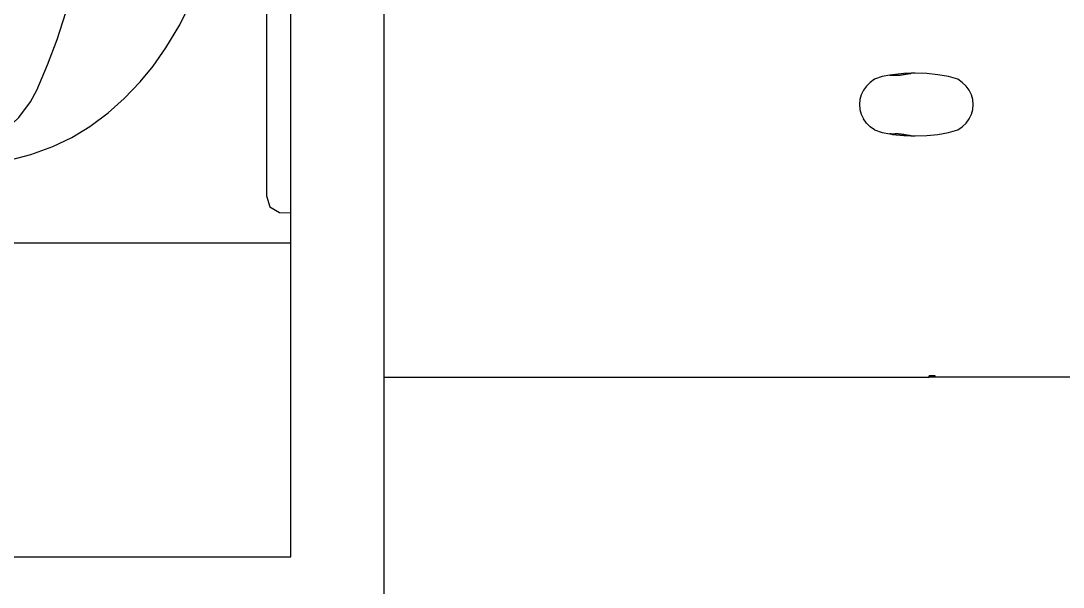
# Model space of a CAD drawing. Header units: metres. Extents: x 428 to 1115, y -4076 to 3914.
# Drawn here: x 1097.286 to 1098.138, y -3845.758 to -3845.296 of the extents above; entities that cross this region are included whole.
import ezdxf

# ---------------------------------------------------------------- set-up
doc = ezdxf.new("R2010")
doc.units = ezdxf.units.M
doc.header["$MEASUREMENT"] = 0
for name, color, linetype in [('cad-block.com', 250, 'Continuous'), ('Edges', 7, 'Continuous'), ('wall', 150, 'Continuous'), ('window', 2, 'Continuous')]:
    doc.layers.add(name, color=color, linetype=linetype)

# ---------------------------------------------------------------- blocks, each defined once
blk = doc.blocks.new('washbasin 69_top_cad-block.com')
at = {"color": 5}
for p, q in [((-300.26, -9.46), (-300.58, 0)), ((300.26, -9.46), (300.58, 0)), ((-295.48, -17.33), (-300.26, -9.46)), ((295.48, -17.33), (300.26, -9.46)), ((-286.54, -20.06), (-295.48, -17.33)), ((0, -20.06), (-286.54, -20.06)), ((0, -20.06), (286.54, -20.06)), ((286.54, -20.06), (295.48, -17.33)), ((-38.65, -57.39), (-56.91, -60.09)), ((-21.21, -55.8), (-38.65, -57.39)), ((0, -55.11), (-21.21, -55.8)), ((21.21, -55.8), (0, -55.11)), ((38.65, -57.39), (21.21, -55.8)), ((56.91, -60.09), (38.65, -57.39)), ((-74.39, -63.68), (-92.8, -68.62)), ((-56.91, -60.09), (-74.39, -63.68)), ((74.39, -63.68), (56.91, -60.09)), ((92.8, -68.62), (74.39, -63.68)), ((-111.77, -75.02), (-129.18, -82.2)), ((-92.8, -68.62), (-111.77, -75.02)), ((111.77, -75.02), (92.8, -68.62)), ((129.18, -82.2), (111.77, -75.02)), ((-129.18, -82.2), (-146.7, -90.86)), ((146.7, -90.86), (129.18, -82.2)), ((-146.7, -90.86), (-165.72, -102.15)), ((165.72, -102.15), (146.7, -90.86)), ((-165.72, -102.15), (-180.59, -112.63)), ((180.59, -112.63), (165.72, -102.15)), ((-12.37, -107.74), (-16.17, -113.42)), ((-6.7, -103.95), (-12.37, -107.74)), ((0, -102.61), (-6.7, -103.95)), ((0, -102.61), (6.7, -103.95)), ((6.7, -103.95), (12.37, -107.74)), ((12.37, -107.74), (16.17, -113.42)), ((-180.59, -112.63), (-193.47, -123.16)), ((-16.17, -113.42), (-17.5, -120.11)), ((16.17, -113.42), (17.5, -120.11)), ((193.47, -123.16), (180.59, -112.63)), ((-193.47, -123.16), (-207.1, -136.18)), ((-17.5, -120.11), (-16.17, -126.81)), ((-16.17, -126.81), (-12.37, -132.49)), ((16.17, -126.81), (12.37, -132.49)), ((17.5, -120.11), (16.17, -126.81)), ((207.1, -136.18), (193.47, -123.16)), ((-207.1, -136.18), (-218.86, -149.44)), ((-12.37, -132.49), (-6.7, -136.28)), ((12.37, -132.49), (6.7, -136.28)), ((218.86, -149.44), (207.1, -136.18)), ((-6.7, -136.28), (0, -137.61)), ((6.7, -136.28), (0, -137.61)), ((-218.86, -149.44), (-229.82, -164.24)), ((229.82, -164.24), (218.86, -149.44)), ((-229.82, -164.24), (-238.8, -179.03)), ((-87.8, -172.19), (-64.02, -168.39)), ((-64.02, -168.39), (-42.75, -166.02)), ((-42.75, -166.02), (-19.45, -164.51)), ((-19.45, -164.51), (0, -164.11)), ((19.45, -164.51), (0, -164.11)), ((42.75, -166.02), (19.45, -164.51)), ((64.02, -168.39), (42.75, -166.02)), ((87.8, -172.19), (64.02, -168.39)), ((238.8, -179.03), (229.82, -164.24)), ((-136.77, -183.96), (-114.26, -177.88)), ((-114.26, -177.88), (-87.8, -172.19)), ((114.26, -177.88), (87.8, -172.19)), ((136.77, -183.96), (114.26, -177.88)), ((-238.8, -179.03), (-246.3, -194.44)), ((-158.88, -191.11), (-136.77, -183.96)), ((-14.35, -186.47), (-26.52, -194.6)), ((0, -183.61), (-14.35, -186.47)), ((0, -183.61), (14.35, -186.47)), ((14.35, -186.47), (26.52, -194.6)), ((158.88, -191.11), (136.77, -183.96)), ((246.3, -194.44), (238.8, -179.03)), ((-246.3, -194.44), (-252.89, -212.5)), ((-179.51, -198.86), (-158.88, -191.11)), ((-26.52, -194.6), (-34.65, -206.76)), ((26.52, -194.6), (34.65, -206.76)), ((179.51, -198.86), (158.88, -191.11)), ((252.89, -212.5), (246.3, -194.44)), ((-200.08, -207.69), (-179.51, -198.86)), ((-8.8, -199.86), (-16.26, -204.85)), ((0, -198.11), (-8.8, -199.86)), ((0, -198.11), (8.8, -199.86)), ((8.8, -199.86), (16.26, -204.85)), ((200.08, -207.69), (179.51, -198.86)), ((-252.89, -212.5), (-257.03, -229.23)), ((-222.52, -222.46), (-209.61, -212.78)), ((-209.61, -212.78), (-200.08, -207.69)), ((-34.65, -206.76), (-37.5, -221.11)), ((-21.25, -212.31), (-23, -221.11)), ((-16.26, -204.85), (-21.25, -212.31)), ((16.26, -204.85), (21.25, -212.31)), ((21.25, -212.31), (23, -221.11)), ((34.65, -206.76), (37.5, -221.11)), ((209.61, -212.78), (200.08, -207.69)), ((222.52, -222.46), (209.61, -212.78)), ((257.03, -229.23), (252.89, -212.5)), ((-37.5, -221.11), (-34.65, -235.46)), ((-23, -221.11), (-21.25, -229.91)), ((23, -221.11), (21.25, -229.91)), ((37.5, -221.11), (34.65, -235.46)), ((-257.03, -229.23), (-259.27, -244.74)), ((-232.05, -232.56), (-222.52, -222.46)), ((-21.25, -229.91), (-16.26, -237.38)), ((21.25, -229.91), (16.26, -237.38)), ((232.05, -232.56), (222.52, -222.46)), ((259.27, -244.74), (257.03, -229.23)), ((-241.23, -246.49), (-232.05, -232.56)), ((-34.65, -235.46), (-26.52, -247.63)), ((-16.26, -237.38), (-8.8, -242.36)), ((16.26, -237.38), (8.8, -242.36)), ((34.65, -235.46), (26.52, -247.63)), ((241.23, -246.49), (232.05, -232.56)), ((-259.27, -244.74), (-260, -260.11)), ((-247.5, -261.55), (-241.23, -246.49)), ((-190.5, -238.96), (-197.85, -252.88)), ((-8.8, -242.36), (0, -244.11)), ((8.8, -242.36), (0, -244.11)), ((190.5, -238.96), (197.85, -252.88)), ((247.5, -261.55), (241.23, -246.49)), ((260, -260.11), (259.27, -244.74)), ((-197.85, -252.88), (-200, -266.61)), ((-26.52, -247.63), (-14.35, -255.76)), ((26.52, -247.63), (14.35, -255.76)), ((197.85, -252.88), (200, -266.61)), ((-260, -260.11), (-259.12, -276.93)), ((-14.35, -255.76), (0, -258.61)), ((14.35, -255.76), (0, -258.61)), ((259.12, -276.93), (260, -260.11)), ((-200, -266.61), (-198.84, -284.73)), ((200, -266.61), (198.84, -284.73)), ((-259.12, -276.93), (-256.32, -294.47)), ((256.32, -294.47), (259.12, -276.93)), ((-198.84, -284.73), (-194.24, -306.77)), ((198.84, -284.73), (194.24, -306.77)), ((-256.32, -294.47), (-252.17, -310.03)), ((252.17, -310.03), (256.32, -294.47)), ((-252.17, -310.03), (-246.88, -324.4)), ((-194.24, -306.77), (-187.57, -325.09)), ((194.24, -306.77), (187.57, -325.09)), ((246.88, -324.4), (252.17, -310.03)), ((-246.88, -324.4), (-240.05, -338.86)), ((-187.57, -325.09), (-177.12, -344.88)), ((187.57, -325.09), (177.12, -344.88)), ((240.05, -338.86), (246.88, -324.4)), ((-240.05, -338.86), (-232.41, -352.01)), ((232.41, -352.01), (240.05, -338.86)), ((-177.12, -344.88), (-166.37, -360.14)), ((177.12, -344.88), (166.37, -360.14)), ((-232.41, -352.01), (-224.58, -363.41)), ((224.58, -363.41), (232.41, -352.01)), ((-224.58, -363.41), (-214.34, -376.15)), ((-166.37, -360.14), (-150.91, -377.19)), ((166.37, -360.14), (150.91, -377.19)), ((214.34, -376.15), (224.58, -363.41)), ((-214.34, -376.15), (-202.87, -388.33)), ((-150.91, -377.19), (-135.08, -390.87)), ((150.91, -377.19), (135.08, -390.87)), ((202.87, -388.33), (214.34, -376.15)), ((-202.87, -388.33), (-188.81, -401.05)), ((-135.08, -390.87), (-117.97, -402.68)), ((135.08, -390.87), (117.97, -402.68)), ((188.81, -401.05), (202.87, -388.33)), ((-188.81, -401.05), (-175.05, -411.69)), ((-117.97, -402.68), (-99.65, -412.71)), ((117.97, -402.68), (99.65, -412.71)), ((175.05, -411.69), (188.81, -401.05)), ((-175.05, -411.69), (-161.68, -420.66)), ((-99.65, -412.71), (-78.86, -421.46)), ((99.65, -412.71), (78.86, -421.46)), ((161.68, -420.66), (175.05, -411.69)), ((-161.68, -420.66), (-148.61, -428.32)), ((-78.86, -421.46), (-58.34, -427.79)), ((78.86, -421.46), (58.34, -427.79)), ((148.61, -428.32), (161.68, -420.66)), ((-148.61, -428.32), (-131.49, -436.96)), ((-58.34, -427.79), (-31.88, -432.96)), ((-31.88, -432.96), (-13.39, -434.74)), ((31.88, -432.96), (13.39, -434.74)), ((58.34, -427.79), (31.88, -432.96)), ((131.49, -436.96), (148.61, -428.32)), ((-131.49, -436.96), (-114.3, -444.24)), ((-13.39, -434.74), (0, -435.11)), ((13.39, -434.74), (0, -435.11)), ((114.3, -444.24), (131.49, -436.96)), ((-114.3, -444.24), (-98.36, -449.88)), ((-98.36, -449.88), (-78.75, -455.48)), ((78.75, -455.48), (98.36, -449.88)), ((98.36, -449.88), (114.3, -444.24)), ((-78.75, -455.48), (-61.38, -459.32)), ((-61.38, -459.32), (-45.52, -461.95)), ((45.52, -461.95), (61.38, -459.32)), ((61.38, -459.32), (78.75, -455.48)), ((-45.52, -461.95), (-24.71, -464.19)), ((-24.71, -464.19), (0, -465.11)), ((0, -465.11), (24.71, -464.19)), ((24.71, -464.19), (45.52, -461.95))]:
    blk.add_line(p, q, dxfattribs=at)
blk.add_lwpolyline([(-325, 0), (-325, -250), (-320.8, -290.06), (-310.11, -324.81), (-295.31, -354.39), (-278.78, -378.5), (-257.74, -402.29), (-233.67, -423.75), (-210.79, -440.29), (-182.01, -457.12), (-148.32, -472.45), (-114.67, -483.92), (-86.21, -491.04), (-48.5, -497.2), (0, -500), (48.5, -497.2), (86.21, -491.04), (114.67, -483.92), (148.32, -472.45), (182.01, -457.12), (210.79, -440.29), (233.67, -423.75), (257.74, -402.29), (278.78, -378.5), (295.31, -354.39), (310.11, -324.81), (320.8, -290.06), (325, -250), (325, 0)], close=True, dxfattribs=at)

msp = doc.modelspace()

# ---------------------------------------------------------------- linework, layer by layer
at = {"layer": 'Edges'}
for p, q in [((1097.58332, -3845.58671), (1097.58332, -3844.44671)), ((1097.99008, -3845.34118), (1097.98388, -3845.34328)), ((1097.99637, -3845.34007), (1097.99008, -3845.34118)), ((1097.99637, -3845.34007), (1097.99664, -3845.34005)), ((1097.99875, -3845.33964), (1097.99664, -3845.34005)), ((1097.99664, -3845.34005), (1097.99729, -3845.34001)), ((1097.99729, -3845.34001), (1097.99796, -3845.33996)), ((1097.99796, -3845.33996), (1097.99867, -3845.3399)), ((1097.99867, -3845.3399), (1097.99873, -3845.33989)), ((1097.99873, -3845.33996), (1097.99868, -3845.33995)), ((1097.99873, -3845.33989), (1097.99935, -3845.33988)), ((1098.00788, -3845.3387), (1097.99875, -3845.33964)), ((1097.99935, -3845.33988), (1097.9994, -3845.33988)), ((1097.9994, -3845.33988), (1098.00014, -3845.33997)), ((1098.00014, -3845.33997), (1098.00091, -3845.34002)), ((1098.00091, -3845.34002), (1098.00169, -3845.34005)), ((1098.00169, -3845.34005), (1098.00248, -3845.34006)), ((1098.00248, -3845.34006), (1098.00329, -3845.34004)), ((1098.00329, -3845.34004), (1098.0041, -3845.33999)), ((1098.0041, -3845.33999), (1098.00492, -3845.33992)), ((1098.00492, -3845.33992), (1098.00574, -3845.33983)), ((1098.00574, -3845.33983), (1098.00656, -3845.33971)), ((1098.00656, -3845.33971), (1098.00738, -3845.33956)), ((1098.00738, -3845.33956), (1098.00779, -3845.33948)), ((1098.00779, -3845.33948), (1098.00819, -3845.33942)), ((1098.01387, -3845.3385), (1098.00788, -3845.3387)), ((1098.00819, -3845.33942), (1098.00899, -3845.33929)), ((1098.00899, -3845.33929), (1098.00979, -3845.33913)), ((1098.00979, -3845.33913), (1098.01057, -3845.33895)), ((1098.01057, -3845.33895), (1098.01068, -3845.33892)), ((1098.01068, -3845.33892), (1098.01134, -3845.33884)), ((1098.01134, -3845.33884), (1098.01208, -3845.33876)), ((1098.01208, -3845.33876), (1098.01281, -3845.33866)), ((1098.01281, -3845.33866), (1098.01351, -3845.33856)), ((1098.01351, -3845.33856), (1098.01387, -3845.3385)), ((1098.01724, -3845.33839), (1098.01387, -3845.3385)), ((1098.02659, -3845.3387), (1098.01724, -3845.33839)), ((1098.03572, -3845.33964), (1098.02659, -3845.3387)), ((1098.04439, -3845.34118), (1098.03572, -3845.33964)), ((1098.05206, -3845.34328), (1098.04439, -3845.34118)), ((1097.97736, -3845.34896), (1097.97494, -3845.35239)), ((1097.98036, -3845.3459), (1097.97736, -3845.34896)), ((1097.98388, -3845.34328), (1097.98036, -3845.3459)), ((1098.0557, -3845.3459), (1098.05206, -3845.34328)), ((1098.05881, -3845.34896), (1098.0557, -3845.3459)), ((1098.06131, -3845.35239), (1098.05881, -3845.34896)), ((1097.97317, -3845.35611), (1097.97209, -3845.36002)), ((1097.97494, -3845.35239), (1097.97317, -3845.35611)), ((1098.06314, -3845.35611), (1098.06131, -3845.35239)), ((1098.06426, -3845.36002), (1098.06314, -3845.35611)), ((1097.97209, -3845.36002), (1097.97173, -3845.36403)), ((1097.97173, -3845.36403), (1097.97209, -3845.36804)), ((1098.06464, -3845.36403), (1098.06426, -3845.36002)), ((1098.06426, -3845.36804), (1098.06464, -3845.36403)), ((1097.97209, -3845.36804), (1097.97317, -3845.37196)), ((1097.97317, -3845.37196), (1097.97494, -3845.37567)), ((1097.97736, -3845.3791), (1097.97494, -3845.37567)), ((1098.05881, -3845.3791), (1098.06131, -3845.37567)), ((1098.06131, -3845.37567), (1098.06314, -3845.37196)), ((1098.06314, -3845.37196), (1098.06426, -3845.36804)), ((1097.98036, -3845.38216), (1097.97736, -3845.3791)), ((1097.98388, -3845.38478), (1097.98036, -3845.38216)), ((1098.05206, -3845.38478), (1098.0557, -3845.38216)), ((1098.0557, -3845.38216), (1098.05881, -3845.3791)), ((1097.98388, -3845.38478), (1097.99008, -3845.38688)), ((1097.99008, -3845.38688), (1097.99637, -3845.388)), ((1097.99664, -3845.38801), (1097.99637, -3845.388)), ((1097.99729, -3845.38805), (1097.99664, -3845.38801)), ((1097.99664, -3845.38801), (1097.99875, -3845.38842)), ((1097.99796, -3845.3881), (1097.99729, -3845.38805)), ((1097.99867, -3845.38816), (1097.99796, -3845.3881)), ((1097.99873, -3845.38817), (1097.99867, -3845.38816)), ((1097.99938, -3845.38819), (1097.99873, -3845.38817)), ((1097.99875, -3845.38842), (1098.00788, -3845.38936)), ((1098.00014, -3845.38811), (1097.99938, -3845.38819)), ((1098.00091, -3845.38805), (1098.00014, -3845.38811)), ((1098.00169, -3845.38803), (1098.00091, -3845.38805)), ((1098.00248, -3845.38803), (1098.00169, -3845.38803)), ((1098.00329, -3845.38805), (1098.00248, -3845.38803)), ((1098.0041, -3845.3881), (1098.00329, -3845.38805)), ((1098.00492, -3845.38817), (1098.0041, -3845.3881)), ((1098.00574, -3845.38826), (1098.00492, -3845.38817)), ((1098.00656, -3845.38838), (1098.00574, -3845.38826)), ((1098.00738, -3845.38853), (1098.00656, -3845.38838)), ((1098.00779, -3845.38861), (1098.00738, -3845.38853)), ((1098.00819, -3845.38867), (1098.00779, -3845.38861)), ((1098.00788, -3845.38936), (1098.01351, -3845.3895)), ((1098.00899, -3845.3888), (1098.00819, -3845.38867)), ((1098.00979, -3845.38895), (1098.00899, -3845.3888)), ((1098.01057, -3845.38913), (1098.00979, -3845.38895)), ((1098.01062, -3845.38914), (1098.01057, -3845.38913)), ((1098.01134, -3845.38922), (1098.01062, -3845.38914)), ((1098.01208, -3845.38931), (1098.01134, -3845.38922)), ((1098.01281, -3845.3894), (1098.01208, -3845.38931)), ((1098.01351, -3845.3895), (1098.01281, -3845.3894)), ((1098.01387, -3845.38956), (1098.01351, -3845.3895)), ((1098.01387, -3845.38956), (1098.01724, -3845.38967)), ((1098.01724, -3845.38967), (1098.02659, -3845.38936)), ((1098.02659, -3845.38936), (1098.03572, -3845.38842)), ((1098.03572, -3845.38842), (1098.04439, -3845.38688)), ((1098.04439, -3845.38688), (1098.05206, -3845.38478)), ((1097.58332, -3845.58671), (1098.02862, -3845.58671)), ((1098.03362, -3845.58571), (1098.02862, -3845.58571)), ((1098.02862, -3845.58671), (1098.02862, -3845.58571)), ((1098.03362, -3845.58671), (1098.02862, -3845.58671)), ((1098.03362, -3845.58671), (1098.03362, -3845.58571)), ((1098.15332, -3845.58671), (1098.03362, -3845.58671))]:
    msp.add_line(p, q, dxfattribs=at)
at = {"layer": 'wall'}
for p, q in [((1097.58332, -3846.2954), (1097.58332, -3843.3312)), ((1097.58332, -3846.2954), (1097.58332, -3843.3312)), ((1097.50712, -3845.7336), (1097.50712, -3843.4074)), ((1097.50712, -3845.7336), (1097.50712, -3843.4074)), ((1095.01092, -3845.7336), (1097.50712, -3845.7336))]:
    msp.add_line(p, q, dxfattribs=at)
at = {"layer": 'window', "color": 5}
msp.add_line((1097.50712, -3845.7336), (1097.50712, -3843.4074), dxfattribs=at)

# ---------------------------------------------------------------- block references
at = {"layer": 'cad-block.com', "xscale": 0.0010000000002037, "yscale": 0.0010000000002037, "zscale": 0.0010000000002037, "rotation": 270}
msp.add_blockref('washbasin 69_top_cad-block.com', (1097.50712, -3845.15205), dxfattribs=at)

doc.saveas('drawing.dxf')
